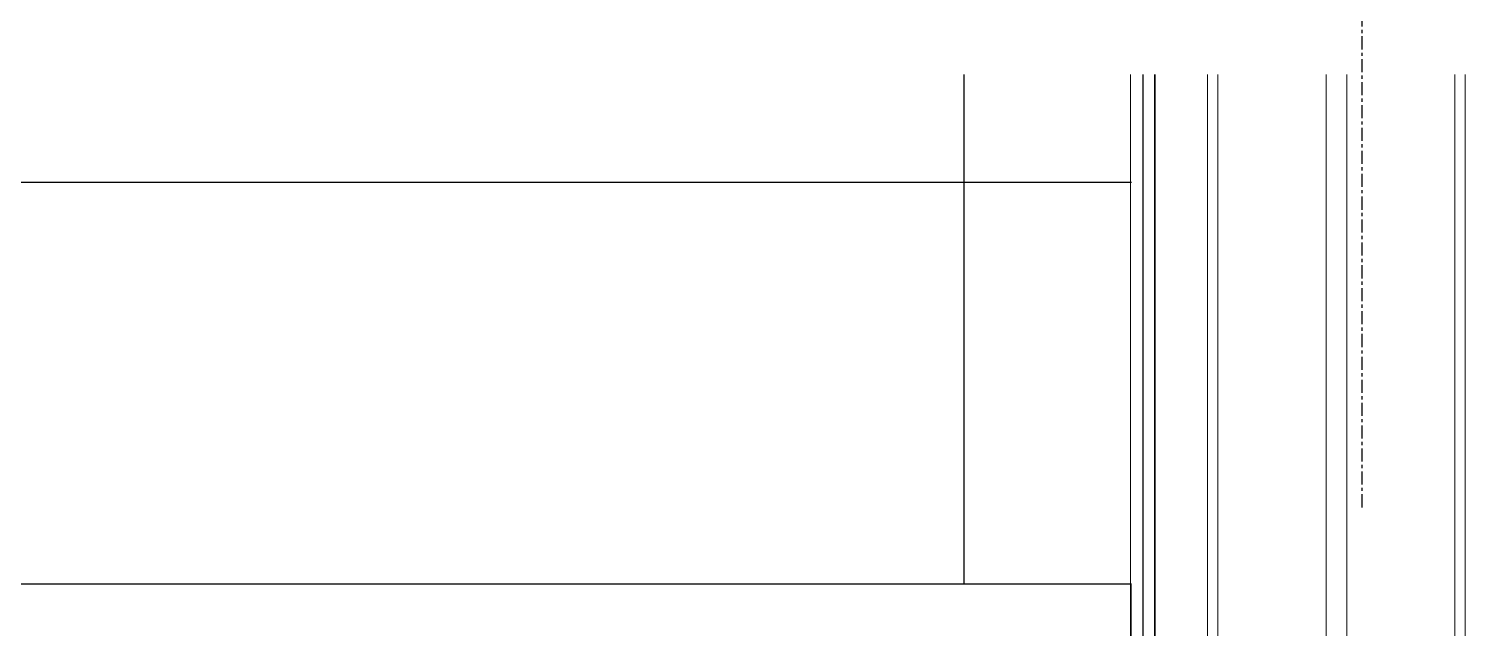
# Model space of a CAD drawing. Header units: millimetres. Extents: x 663313 to 1226001, y 1431724 to 1620898.
# Drawn here: x 811813 to 813207, y 1512408 to 1512989 of the extents above; entities that cross this region are included whole.
import ezdxf

# ---------------------------------------------------------------- set-up
doc = ezdxf.new("R2010")
doc.units = ezdxf.units.MM
doc.linetypes.add('Grid Line', pattern=[22.225, 12.7, -3.175, 3.175, -3.175])
doc.layers.add('000 - 0_HIDE_OBJ_FRAMING_DEF_SUB', color=1, linetype='Continuous', plot=False)
doc.layers.add('000 - CONCRETE_EX_BUILDING_MAIN_COLOR_1', color=1, linetype='Continuous')

# ---------------------------------------------------------------- blocks, each defined once
blk = doc.blocks.new('W-1-PP18-ST_ENT4_REV00_20260602-144432_ELEVATION_1_ST')
at = {"layer": '000 - 0_HIDE_OBJ_FRAMING_DEF_SUB', "linetype": 'Grid Line'}
blk.add_line((13250, 104919.8892), (13250, 110781.006), dxfattribs=at)
blk = doc.blocks.new('Entrance Portal Rugby shape_Rolling shutter800 Corner - Entrance Portal Rugby shape_Rolling shutter800 Corner-17485659-ENT 4 ELE-1 sheet')
at = {"layer": '000 - CONCRETE_EX_BUILDING_MAIN_COLOR_1', "lineweight": 9}
for p, q in [((1810203.8, 105340), (1810203.8, 103125)), ((1810227.3, 105340), (1810227.3, 103124.7)), ((1810228, 105340), (1810228, 103124.7)), ((1810278.8, 103125), (1810278.8, 105340)), ((1810288.8, 105340), (1810288.8, 103125)), ((1810393.8, 102350), (1810393.8, 105340)), ((1810413.8, 105340), (1810413.8, 102350)), ((1810518.8, 102350), (1810518.8, 105340)), ((1810528.8, 105340), (1810528.8, 102350)), ((1810203.8, 104845.6), (1810203.8, 103125))]:
    blk.add_line(p, q, dxfattribs=at)
at = {"layer": '000 - CONCRETE_EX_BUILDING_MAIN_COLOR_1'}
for p, q in [((1810216.1, 103124.9), (1810216.1, 105340)), ((1810204.7, 103125), (1810204.7, 104845.6))]:
    blk.add_line(p, q, dxfattribs=at)
blk = doc.blocks.new('W-1-PP18-ST_ENT4_REV00_20260602-144452_ELEVATION_1_EX')
at = {"layer": '000 - CONCRETE_EX_BUILDING_MAIN_COLOR_1'}
h = blk.add_hatch(dxfattribs=at)
h.set_pattern_fill('FP_9', color=256, style=0, pattern_type=2)
h.set_pattern_definition([(0, (7520, 102240), (0, 600), []), (90, (7520, 102240), (-1200, 7e-14), [])])
h.paths.add_polyline_path([(7878.7773, 104845.562), (13025.9824, 104845.562), (13025.9824, 105340), (7878.7773, 105340), (7878.7773, 104956.1383)])
blk.add_line((7878.6101, 104845.562), (13026.1501, 104845.562), dxfattribs=at)
blk.add_blockref('Entrance Portal Rugby shape_Rolling shutter800 Corner - Entrance Portal Rugby shape_Rolling shutter800 Corner-17485659-ENT 4 ELE-1 sheet', (-1797178.8102, 0), dxfattribs=at)

msp = doc.modelspace()

# ---------------------------------------------------------------- block references
msp.add_blockref('W-1-PP18-ST_ENT4_REV00_20260602-144432_ELEVATION_1_ST', (799856.9923, 1407605.0011))

# ---------------------------------------------------------------- next in the draw order: block references
msp.add_blockref('W-1-PP18-ST_ENT4_REV00_20260602-144452_ELEVATION_1_EX', (799856.9923, 1407605.0011))

doc.saveas('drawing.dxf')
